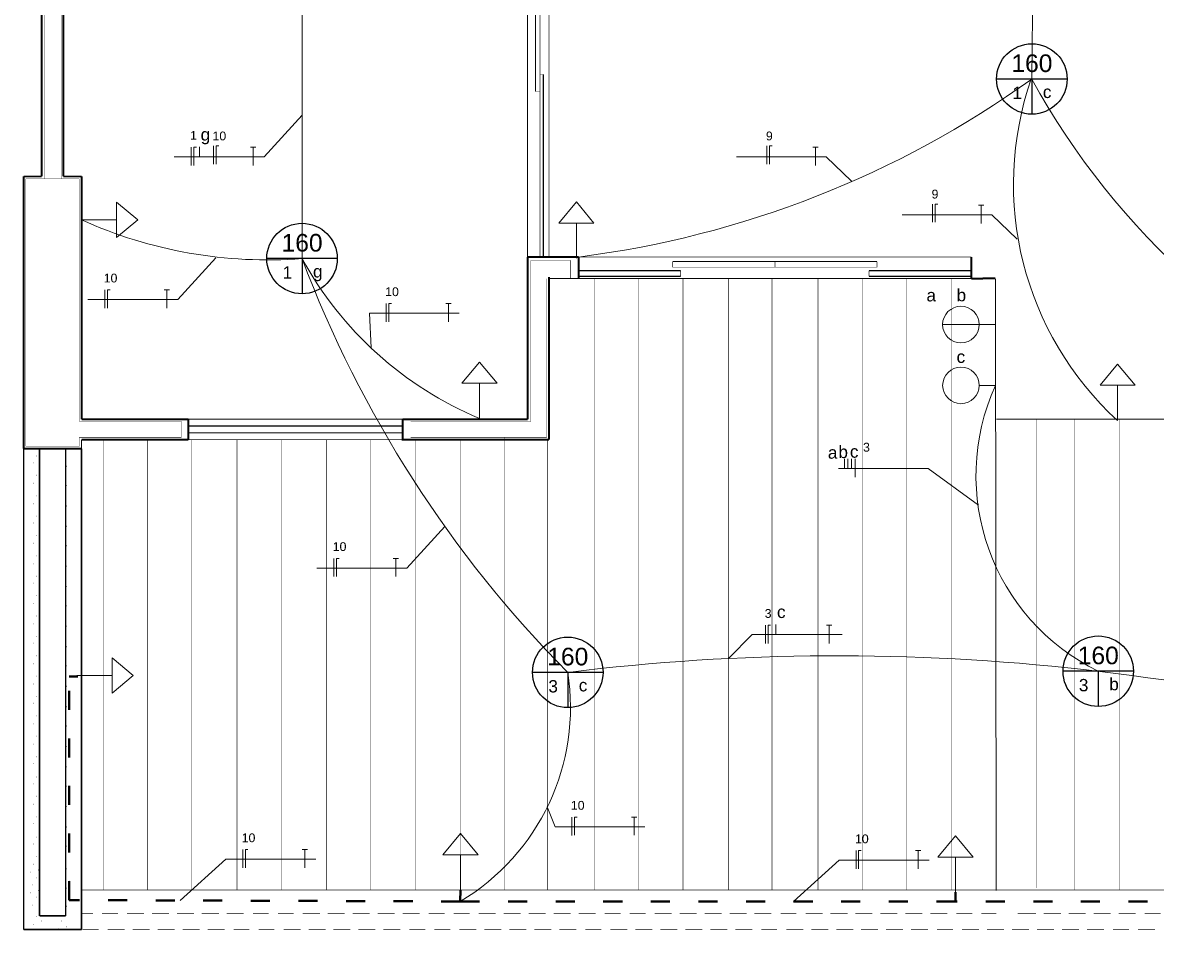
# Model space of a CAD drawing. Header units: millimetres. Extents: x 2082 to 2109.3, y 1288.2 to 1299.8.
# Drawn here: x 2081.96 to 2088.39, y 1288.24 to 1293.4 of the extents above; entities that cross this region are included whole.
import ezdxf

# ---------------------------------------------------------------- set-up
doc = ezdxf.new("R2010")
doc.units = ezdxf.units.MM
doc.header["$LTSCALE"] = 0.009
doc.linetypes.add('Parede', pattern=[30, 12, -18])
doc.layers.get('0').update_dxf_attribs({"color": 255, "lineweight": 5})
for name, color, linetype, lineweight in [('Circuitos', 30, 'Continuous', 5), ('Dados', 2, 'Continuous', 30), ('Dutos_Parede', 130, 'Parede', 5), ('Dutos_Teto', 150, 'Continuous', 5), ('Iluminação', 3, 'Continuous', 30), ('Tomadas', 10, 'Continuous', 5)]:
    doc.layers.add(name, color=color, linetype=linetype, lineweight=lineweight)
doc.layers.add('Legenda', color=253, linetype='Continuous')
doc.styles.get("Standard").update_dxf_attribs({"font": 'Arial'})

msp = doc.modelspace()

# ---------------------------------------------------------------- linework, layer by layer
msp.add_line((2087.485939, 1288.469236), (2087.481948, 1291.942278))
at = {"color": 0, "flags": 128}
for points, const_width in [([(2082.070975, 1298.278342), (2082.070975, 1292.522686)], 0.011364), ([(2082.083852, 1295.053103), (2082.083852, 1292.509809)], 0.002273), ([(2082.180433, 1295.053103), (2082.180433, 1292.509809)], 0.002273), ([(2082.193311, 1295.033787), (2082.193311, 1292.522686)], 0.011364), ([(2084.826747, 1295.033787), (2084.826747, 1292.889693)], 0.004546), ([(2084.871818, 1293.00559), (2084.871818, 1295.033787)], 0.006819), ([(2084.949083, 1295.033787), (2084.949083, 1292.889693)], 0.004546), ([(2084.871818, 1294.093734), (2084.897573, 1294.093734), (2084.897573, 1292.065537)], 0.002575), ([(2084.916889, 1292.065537), (2084.916889, 1293.102171)], 0.006819), ([(2084.897573, 1293.102171), (2084.916889, 1293.102171)], 0.001932), ([(2084.871818, 1293.00559), (2084.897573, 1293.00559)], 0.002575), ([(2084.826747, 1292.889693), (2084.826747, 1292.065537)], 0.004546), ([(2084.949083, 1292.889693), (2084.949083, 1292.065537)], 0.004546), ([(2081.967956, 1290.977393), (2081.967956, 1292.522686)], 0.011364), ([(2081.967956, 1292.522686), (2082.070975, 1292.522686)], 0.010302), ([(2082.193311, 1292.522686), (2082.29633, 1292.522686)], 0.010302), ([(2082.29633, 1292.522686), (2082.29633, 1291.1448)], 0.011364), ([(2081.980833, 1292.509809), (2082.283453, 1292.509809)], 0.002273), ([(2081.980833, 1290.990271), (2081.980833, 1292.509809)], 0.002273), ([(2082.283453, 1292.509809), (2082.283453, 1291.131923)], 0.002273), ([(2084.826747, 1292.065537), (2084.826747, 1291.1448)], 0.011364), ([(2085.11649, 1292.065537), (2084.826747, 1292.065537)], 0.011364), ([(2084.846063, 1292.046221), (2084.846063, 1291.131923)], 0.002273), ([(2085.071419, 1292.046221), (2084.846063, 1292.046221)], 0.002273), ([(2085.071419, 1292.046221), (2085.071419, 1291.943201)], 0.002273), ([(2085.11649, 1292.065537), (2085.11649, 1291.943201)], 0.011364), ([(2087.344287, 1292.065537), (2085.11649, 1292.065537)], 0.004546), ([(2086.230388, 1292.039782), (2085.650903, 1292.039782)], 0.006819), ([(2085.650903, 1292.039782), (2085.650903, 1292.007588)], 0.003219), ([(2086.230388, 1292.039782), (2086.230388, 1292.007588), (2085.650903, 1292.007588)], 0.003219), ([(2086.230388, 1292.039782), (2086.809873, 1292.039782)], 0.006819), ([(2086.230388, 1292.039782), (2086.230388, 1292.007588), (2086.809873, 1292.007588)], 0.003219), ([(2086.809873, 1292.039782), (2086.809873, 1292.007588)], 0.003219), ([(2087.344287, 1292.065537), (2087.344287, 1291.943201)], 0.011364), ([(2084.949083, 1291.951604), (2084.949083, 1291.028903)], 0.011364), ([(2085.695974, 1291.988272), (2085.11649, 1291.988272)], 0.006819), ([(2085.695974, 1291.956079), (2085.11649, 1291.956079)], 0.006819), ([(2085.695974, 1291.988272), (2085.695974, 1291.956079)], 0.003219), ([(2086.764802, 1291.988272), (2087.344287, 1291.988272)], 0.006819), ([(2086.764802, 1291.956079), (2087.344287, 1291.956079)], 0.006819), ([(2086.764802, 1291.988272), (2086.764802, 1291.956079)], 0.003219), ([(2087.344287, 1291.943201), (2087.482024, 1291.9438)], 0.011364), ([(2084.936205, 1291.943201), (2084.936205, 1291.04178)], 0.002273), ([(2087.344287, 1291.943201), (2084.95064, 1291.943201)], 0.004546), ([(2085.206632, 1288.472731), (2085.206632, 1291.943201)], 0.002273), ([(2085.457742, 1288.472731), (2085.457742, 1291.943201)], 0.002273), ([(2085.708852, 1288.472731), (2085.708852, 1291.943201)], 0.002273), ([(2085.966401, 1288.472731), (2085.966401, 1291.943201)], 0.002273), ([(2086.214111, 1288.472731), (2086.214111, 1291.943201)], 0.002273), ([(2086.47506, 1288.472731), (2086.47506, 1291.943201)], 0.002273), ([(2086.72617, 1288.472731), (2086.72617, 1291.943201)], 0.002273), ([(2086.97728, 1288.472731), (2086.97728, 1291.943201)], 0.002273), ([(2087.234828, 1288.472731), (2087.234828, 1291.943201)], 0.002273), ([(2082.862938, 1291.131923), (2082.283453, 1291.131923)], 0.002273), ([(2082.90157, 1291.1448), (2082.29633, 1291.1448)], 0.011364), ([(2082.862938, 1291.04178), (2082.862938, 1291.131923)], 0.002273), ([(2082.90157, 1291.028903), (2082.90157, 1291.1448)], 0.011364), ([(2082.90157, 1291.028903), (2082.90157, 1291.1448)], 0.011364), ([(2084.118488, 1291.1448), (2082.90157, 1291.1448)], 0.004546), ([(2084.118488, 1291.1448), (2084.118488, 1291.028903), (2084.949083, 1291.028903)], 0.011364), ([(2084.826747, 1291.1448), (2084.118488, 1291.1448)], 0.011364), ([(2084.846063, 1291.131923), (2084.163559, 1291.131923)], 0.002273), ([(2087.485939, 1291.1448), (2090.19664, 1291.1448)], 0.004546), ([(2087.713177, 1288.482904), (2087.713177, 1291.1448)], 0.002273), ([(2087.93021, 1288.472731), (2087.93021, 1291.1448)], 0.002273), ([(2088.187759, 1288.472731), (2088.187759, 1291.1448)], 0.002273), ([(2084.118488, 1291.106168), (2082.90157, 1291.106168)], 0.006819), ([(2082.90157, 1291.067535), (2084.118488, 1291.067535)], 0.006819), ([(2081.967956, 1290.977393), (2082.29633, 1290.977393)], 0.011364), ([(2081.967956, 1288.247735), (2081.967956, 1290.977393)], 0.009091), ([(2081.980833, 1290.990271), (2082.283453, 1290.990271)], 0.002273), ([(2082.058098, 1290.977393), (2082.058098, 1288.325)], 0.009091), ([(2082.206188, 1290.977393), (2082.206188, 1288.325)], 0.009091), ([(2082.862938, 1291.04178), (2082.283453, 1291.04178)], 0.002273), ([(2082.283453, 1290.990271), (2082.283453, 1291.04178)], 0.002273), ([(2082.90157, 1291.028903), (2082.29633, 1291.028903)], 0.011364), ([(2082.29633, 1288.247735), (2082.29633, 1290.977393)], 0.009091), ([(2082.29633, 1290.977393), (2082.29633, 1291.028903)], 0.005151), ([(2082.418666, 1288.472731), (2082.418666, 1291.028903)], 0.002273), ([(2082.669776, 1288.472731), (2082.669776, 1291.028903)], 0.002273), ([(2082.90157, 1291.028903), (2084.118488, 1291.028903)], 0.004546), ([(2082.920886, 1288.472731), (2082.920886, 1291.028903)], 0.002273), ([(2083.178435, 1288.472731), (2083.178435, 1291.028903)], 0.002273), ([(2083.429545, 1288.472731), (2083.429545, 1291.028903)], 0.002273), ([(2083.687094, 1288.472731), (2083.687094, 1291.028903)], 0.002273), ([(2083.938204, 1288.472731), (2083.938204, 1291.028903)], 0.002273), ([(2084.936205, 1291.04178), (2084.163559, 1291.04178)], 0.002273), ([(2084.189314, 1288.472731), (2084.189314, 1291.028903)], 0.002273), ([(2084.446863, 1288.472731), (2084.446863, 1291.028903)], 0.002273), ([(2084.697973, 1288.743543), (2084.697973, 1291.039409)], 0.002273), ([(2084.697973, 1288.472731), (2084.697973, 1291.028903)], 0.002273), ([(2084.939136, 1288.472731), (2084.939136, 1291.028903)], 0.002273), ([(2082.000149, 1290.925883), (2082.000149, 1290.919445)], 0.000644), ([(2082.013027, 1290.970955), (2082.013027, 1290.964516)], 0.000644), ([(2082.038781, 1290.938761), (2082.038781, 1290.932322)], 0.000644), ([(2082.225504, 1290.925883), (2082.225504, 1290.919445)], 0.000644), ([(2082.238382, 1290.970955), (2082.238382, 1290.964516)], 0.000644), ([(2082.270575, 1290.938761), (2082.270575, 1290.932322)], 0.000644), ([(2081.980833, 1290.880812), (2081.980833, 1290.874374)], 0.000644), ([(2082.013027, 1290.855058), (2082.013027, 1290.848619)], 0.000644), ([(2082.025904, 1290.900129), (2082.025904, 1290.89369)], 0.000644), ([(2082.051659, 1290.867935), (2082.051659, 1290.861496)], 0.000644), ([(2082.212627, 1290.880812), (2082.212627, 1290.874374)], 0.000644), ([(2082.238382, 1290.855058), (2082.238382, 1290.848619)], 0.000644), ([(2082.251259, 1290.900129), (2082.251259, 1290.89369)], 0.000644), ([(2082.283453, 1290.867935), (2082.283453, 1290.861496)], 0.000644), ([(2082.000149, 1290.809987), (2082.000149, 1290.803548)], 0.000644), ([(2082.038781, 1290.829303), (2082.038781, 1290.822864)], 0.000644), ([(2082.225504, 1290.809987), (2082.225504, 1290.803548)], 0.000644), ([(2082.270575, 1290.829303), (2082.270575, 1290.822864)], 0.000644), ([(2081.980833, 1290.771354), (2081.980833, 1290.764915)], 0.000644), ([(2082.013027, 1290.739161), (2082.013027, 1290.732722)], 0.000644), ([(2082.025904, 1290.784232), (2082.025904, 1290.777793)], 0.000644), ([(2082.051659, 1290.758477), (2082.051659, 1290.752038)], 0.000644), ([(2082.212627, 1290.771354), (2082.212627, 1290.764915)], 0.000644), ([(2082.238382, 1290.739161), (2082.238382, 1290.732722)], 0.000644), ([(2082.251259, 1290.784232), (2082.251259, 1290.777793)], 0.000644), ([(2082.283453, 1290.758477), (2082.283453, 1290.752038)], 0.000644), ([(2082.000149, 1290.700528), (2082.000149, 1290.69409)], 0.000644), ([(2082.025904, 1290.668335), (2082.025904, 1290.661896)], 0.000644), ([(2082.038781, 1290.713406), (2082.038781, 1290.706967)], 0.000644), ([(2082.225504, 1290.700528), (2082.225504, 1290.69409)], 0.000644), ([(2082.251259, 1290.668335), (2082.251259, 1290.661896)], 0.000644), ([(2082.270575, 1290.713406), (2082.270575, 1290.706967)], 0.000644), ([(2081.980833, 1290.655457), (2081.980833, 1290.649019)], 0.000644), ([(2082.013027, 1290.629702), (2082.013027, 1290.623264)], 0.000644), ([(2082.038781, 1290.597509), (2082.038781, 1290.59107)], 0.000644), ([(2082.051659, 1290.64258), (2082.051659, 1290.636141)], 0.000644), ([(2082.212627, 1290.655457), (2082.212627, 1290.649019)], 0.000644), ([(2082.238382, 1290.629702), (2082.238382, 1290.623264)], 0.000644), ([(2082.270575, 1290.597509), (2082.270575, 1290.59107)], 0.000644), ([(2082.283453, 1290.64258), (2082.283453, 1290.636141)], 0.000644), ([(2081.980833, 1290.53956), (2081.980833, 1290.533122)], 0.000644), ([(2082.000149, 1290.584631), (2082.000149, 1290.578193)], 0.000644), ([(2082.025904, 1290.558876), (2082.025904, 1290.552438)], 0.000644), ([(2082.212627, 1290.53956), (2082.212627, 1290.533122)], 0.000644), ([(2082.225504, 1290.584631), (2082.225504, 1290.578193)], 0.000644), ([(2082.251259, 1290.558876), (2082.251259, 1290.552438)], 0.000644), ([(2082.000149, 1290.468734), (2082.000149, 1290.462296)], 0.000644), ([(2082.013027, 1290.513805), (2082.013027, 1290.507367)], 0.000644), ([(2082.038781, 1290.488051), (2082.038781, 1290.481612)], 0.000644), ([(2082.051659, 1290.526683), (2082.051659, 1290.520244)], 0.000644), ([(2082.225504, 1290.468734), (2082.225504, 1290.462296)], 0.000644), ([(2082.238382, 1290.513805), (2082.238382, 1290.507367)], 0.000644), ([(2082.270575, 1290.488051), (2082.270575, 1290.481612)], 0.000644), ([(2082.283453, 1290.526683), (2082.283453, 1290.520244)], 0.000644), ([(2081.980833, 1290.430102), (2081.980833, 1290.423663)], 0.000644), ([(2082.025904, 1290.442979), (2082.025904, 1290.436541)], 0.000644), ([(2082.051659, 1290.417225), (2082.051659, 1290.410786)], 0.000644), ([(2082.212627, 1290.430102), (2082.212627, 1290.423663)], 0.000644), ([(2082.251259, 1290.442979), (2082.251259, 1290.436541)], 0.000644), ([(2082.283453, 1290.417225), (2082.283453, 1290.410786)], 0.000644), ([(2082.000149, 1290.359276), (2082.000149, 1290.352837)], 0.000644), ([(2082.013027, 1290.397908), (2082.013027, 1290.39147)], 0.000644), ([(2082.038781, 1290.372154), (2082.038781, 1290.365715)], 0.000644), ([(2082.225504, 1290.359276), (2082.225504, 1290.352837)], 0.000644), ([(2082.238382, 1290.397908), (2082.238382, 1290.39147)], 0.000644), ([(2082.270575, 1290.372154), (2082.270575, 1290.365715)], 0.000644), ([(2081.980833, 1290.314205), (2081.980833, 1290.307766)], 0.000644), ([(2082.013027, 1290.28845), (2082.013027, 1290.282011)], 0.000644), ([(2082.025904, 1290.327083), (2082.025904, 1290.320644)], 0.000644), ([(2082.051659, 1290.301328), (2082.051659, 1290.294889)], 0.000644), ([(2082.212627, 1290.314205), (2082.212627, 1290.307766)], 0.000644), ([(2082.238382, 1290.28845), (2082.238382, 1290.282011)], 0.000644), ([(2082.251259, 1290.327083), (2082.251259, 1290.320644)], 0.000644), ([(2082.283453, 1290.301328), (2082.283453, 1290.294889)], 0.000644), ([(2082.000149, 1290.243379), (2082.000149, 1290.23694)], 0.000644), ([(2082.025904, 1290.217624), (2082.025904, 1290.211186)], 0.000644), ([(2082.038781, 1290.256257), (2082.038781, 1290.249818)], 0.000644), ([(2082.225504, 1290.243379), (2082.225504, 1290.23694)], 0.000644), ([(2082.251259, 1290.217624), (2082.251259, 1290.211186)], 0.000644), ([(2082.270575, 1290.256257), (2082.270575, 1290.249818)], 0.000644), ([(2081.980833, 1290.198308), (2081.980833, 1290.191869)], 0.000644), ([(2082.013027, 1290.172553), (2082.013027, 1290.166115)], 0.000644), ([(2082.038781, 1290.146798), (2082.038781, 1290.14036)], 0.000644), ([(2082.051659, 1290.185431), (2082.051659, 1290.178992)], 0.000644), ([(2082.212627, 1290.198308), (2082.212627, 1290.191869)], 0.000644), ([(2082.238382, 1290.172553), (2082.238382, 1290.166115)], 0.000644), ([(2082.270575, 1290.146798), (2082.270575, 1290.14036)], 0.000644), ([(2082.283453, 1290.185431), (2082.283453, 1290.178992)], 0.000644), ([(2081.980833, 1290.08885), (2081.980833, 1290.082411)], 0.000644), ([(2082.000149, 1290.127482), (2082.000149, 1290.121043)], 0.000644), ([(2082.025904, 1290.101727), (2082.025904, 1290.095289)], 0.000644), ([(2082.212627, 1290.08885), (2082.212627, 1290.082411)], 0.000644), ([(2082.225504, 1290.127482), (2082.225504, 1290.121043)], 0.000644), ([(2082.251259, 1290.101727), (2082.251259, 1290.095289)], 0.000644), ([(2082.000149, 1290.018024), (2082.000149, 1290.011585)], 0.000644), ([(2082.013027, 1290.056656), (2082.013027, 1290.050218)], 0.000644), ([(2082.038781, 1290.030901), (2082.038781, 1290.024463)], 0.000644), ([(2082.051659, 1290.075972), (2082.051659, 1290.069534)], 0.000644), ([(2082.225504, 1290.018024), (2082.225504, 1290.011585)], 0.000644), ([(2082.238382, 1290.056656), (2082.238382, 1290.050218)], 0.000644), ([(2082.270575, 1290.030901), (2082.270575, 1290.024463)], 0.000644), ([(2082.283453, 1290.075972), (2082.283453, 1290.069534)], 0.000644), ([(2081.980833, 1289.972953), (2081.980833, 1289.966514)], 0.000644), ([(2082.025904, 1289.98583), (2082.025904, 1289.979392)], 0.000644), ([(2082.051659, 1289.960075), (2082.051659, 1289.953637)], 0.000644), ([(2082.212627, 1289.972953), (2082.212627, 1289.966514)], 0.000644), ([(2082.251259, 1289.98583), (2082.251259, 1289.979392)], 0.000644), ([(2082.283453, 1289.960075), (2082.283453, 1289.953637)], 0.000644), ([(2082.000149, 1289.902127), (2082.000149, 1289.895688)], 0.000644), ([(2082.013027, 1289.947198), (2082.013027, 1289.940759)], 0.000644), ([(2082.038781, 1289.915004), (2082.038781, 1289.908566)], 0.000644), ([(2082.225504, 1289.902127), (2082.225504, 1289.895688)], 0.000644), ([(2082.238382, 1289.947198), (2082.238382, 1289.940759)], 0.000644), ([(2082.270575, 1289.915004), (2082.270575, 1289.908566)], 0.000644), ([(2081.980833, 1289.857056), (2081.980833, 1289.850617)], 0.000644), ([(2082.013027, 1289.831301), (2082.013027, 1289.824862)], 0.000644), ([(2082.025904, 1289.876372), (2082.025904, 1289.869933)], 0.000644), ([(2082.051659, 1289.844179), (2082.051659, 1289.83774)], 0.000644), ([(2082.212627, 1289.857056), (2082.212627, 1289.850617)], 0.000644), ([(2082.238382, 1289.831301), (2082.238382, 1289.824862)], 0.000644), ([(2082.251259, 1289.876372), (2082.251259, 1289.869933)], 0.000644), ([(2082.283453, 1289.844179), (2082.283453, 1289.83774)], 0.000644), ([(2082.000149, 1289.78623), (2082.000149, 1289.779791)], 0.000644), ([(2082.025904, 1289.760475), (2082.025904, 1289.754036)], 0.000644), ([(2082.038781, 1289.805546), (2082.038781, 1289.799107)], 0.000644), ([(2082.225504, 1289.78623), (2082.225504, 1289.779791)], 0.000644), ([(2082.251259, 1289.760475), (2082.251259, 1289.754036)], 0.000644), ([(2082.270575, 1289.805546), (2082.270575, 1289.799107)], 0.000644), ([(2081.980833, 1289.747598), (2081.980833, 1289.741159)], 0.000644), ([(2082.013027, 1289.715404), (2082.013027, 1289.708965)], 0.000644), ([(2082.051659, 1289.73472), (2082.051659, 1289.728282)], 0.000644), ([(2082.212627, 1289.747598), (2082.212627, 1289.741159)], 0.000644), ([(2082.238382, 1289.715404), (2082.238382, 1289.708965)], 0.000644), ([(2081.980833, 1289.631701), (2081.980833, 1289.625262)], 0.000644), ([(2082.000149, 1289.676772), (2082.000149, 1289.670333)], 0.000644), ([(2082.025904, 1289.644578), (2082.025904, 1289.638139)], 0.000644), ([(2082.038781, 1289.689649), (2082.038781, 1289.683211)], 0.000644), ([(2082.212627, 1289.631701), (2082.212627, 1289.625262)], 0.000644), ([(2082.225504, 1289.676772), (2082.225504, 1289.670333)], 0.000644), ([(2082.251259, 1289.644578), (2082.251259, 1289.638139)], 0.000644), ([(2082.270575, 1289.689649), (2082.270575, 1289.683211)], 0.000644), ([(2082.013027, 1289.605946), (2082.013027, 1289.599507)], 0.000644), ([(2082.038781, 1289.573752), (2082.038781, 1289.567314)], 0.000644), ([(2082.051659, 1289.618823), (2082.051659, 1289.612385)], 0.000644), ([(2082.238382, 1289.605946), (2082.238382, 1289.599507)], 0.000644), ([(2082.270575, 1289.573752), (2082.270575, 1289.567314)], 0.000644), ([(2081.980833, 1289.515804), (2081.980833, 1289.509365)], 0.000644), ([(2082.000149, 1289.560875), (2082.000149, 1289.554436)], 0.000644), ([(2082.025904, 1289.53512), (2082.025904, 1289.528681)], 0.000644), ([(2082.051659, 1289.502926), (2082.051659, 1289.496488)], 0.000644), ([(2082.212627, 1289.515804), (2082.212627, 1289.509365)], 0.000644), ([(2082.225504, 1289.560875), (2082.225504, 1289.554436)], 0.000644), ([(2082.251259, 1289.53512), (2082.251259, 1289.528681)], 0.000644), ([(2082.000149, 1289.444978), (2082.000149, 1289.438539)], 0.000644), ([(2082.013027, 1289.490049), (2082.013027, 1289.48361)], 0.000644), ([(2082.038781, 1289.464294), (2082.038781, 1289.457855)], 0.000644), ([(2082.225504, 1289.444978), (2082.225504, 1289.438539)], 0.000644), ([(2082.238382, 1289.490049), (2082.238382, 1289.48361)], 0.000644), ([(2082.270575, 1289.464294), (2082.270575, 1289.457855)], 0.000644), ([(2081.980833, 1289.406346), (2081.980833, 1289.399907)], 0.000644), ([(2082.013027, 1289.374152), (2082.013027, 1289.367713)], 0.000644), ([(2082.025904, 1289.419223), (2082.025904, 1289.412784)], 0.000644), ([(2082.051659, 1289.387029), (2082.051659, 1289.380591)], 0.000644), ([(2082.212627, 1289.406346), (2082.212627, 1289.399907)], 0.000644), ([(2082.238382, 1289.374152), (2082.238382, 1289.367713)], 0.000644), ([(2082.251259, 1289.419223), (2082.251259, 1289.412784)], 0.000644), ([(2082.000149, 1289.33552), (2082.000149, 1289.329081)], 0.000644), ([(2082.038781, 1289.348397), (2082.038781, 1289.341958)], 0.000644), ([(2082.225504, 1289.33552), (2082.225504, 1289.329081)], 0.000644), ([(2082.270575, 1289.348397), (2082.270575, 1289.341958)], 0.000644), ([(2081.980833, 1289.290449), (2081.980833, 1289.28401)], 0.000644), ([(2082.013027, 1289.264694), (2082.013027, 1289.258255)], 0.000644), ([(2082.025904, 1289.303326), (2082.025904, 1289.296887)], 0.000644), ([(2082.051659, 1289.277571), (2082.051659, 1289.271132)], 0.000644), ([(2082.212627, 1289.290449), (2082.212627, 1289.28401)], 0.000644), ([(2082.238382, 1289.264694), (2082.238382, 1289.258255)], 0.000644), ([(2082.251259, 1289.303326), (2082.251259, 1289.296887)], 0.000644), ([(2082.283453, 1289.277571), (2082.283453, 1289.271132)], 0.000644), ([(2082.000149, 1289.219623), (2082.000149, 1289.213184)], 0.000644), ([(2082.025904, 1289.193868), (2082.025904, 1289.187429)], 0.000644), ([(2082.038781, 1289.2325), (2082.038781, 1289.226061)], 0.000644), ([(2082.225504, 1289.219623), (2082.225504, 1289.213184)], 0.000644), ([(2082.251259, 1289.193868), (2082.251259, 1289.187429)], 0.000644), ([(2082.270575, 1289.2325), (2082.270575, 1289.226061)], 0.000644), ([(2081.980833, 1289.174552), (2081.980833, 1289.168113)], 0.000644), ([(2082.013027, 1289.148797), (2082.013027, 1289.142358)], 0.000644), ([(2082.038781, 1289.116603), (2082.038781, 1289.110164)], 0.000644), ([(2082.051659, 1289.161674), (2082.051659, 1289.155235)], 0.000644), ([(2082.212627, 1289.174552), (2082.212627, 1289.168113)], 0.000644), ([(2082.238382, 1289.148797), (2082.238382, 1289.142358)], 0.000644), ([(2082.270575, 1289.116603), (2082.270575, 1289.110164)], 0.000644), ([(2082.283453, 1289.161674), (2082.283453, 1289.155235)], 0.000644), ([(2081.980833, 1289.065093), (2081.980833, 1289.058655)], 0.000644), ([(2082.000149, 1289.103726), (2082.000149, 1289.097287)], 0.000644), ([(2082.025904, 1289.077971), (2082.025904, 1289.071532)], 0.000644), ([(2082.212627, 1289.065093), (2082.212627, 1289.058655)], 0.000644), ([(2082.225504, 1289.103726), (2082.225504, 1289.097287)], 0.000644), ([(2082.251259, 1289.077971), (2082.251259, 1289.071532)], 0.000644), ([(2082.000149, 1288.994267), (2082.000149, 1288.987829)], 0.000644), ([(2082.013027, 1289.0329), (2082.013027, 1289.026461)], 0.000644), ([(2082.038781, 1289.007145), (2082.038781, 1289.000706)], 0.000644), ([(2082.051659, 1289.045777), (2082.051659, 1289.039339)], 0.000644), ([(2082.225504, 1288.994267), (2082.225504, 1288.987829)], 0.000644), ([(2082.238382, 1289.0329), (2082.238382, 1289.026461)], 0.000644), ([(2082.270575, 1289.007145), (2082.270575, 1289.000706)], 0.000644), ([(2082.283453, 1289.045777), (2082.283453, 1289.039339)], 0.000644), ([(2081.980833, 1288.949196), (2081.980833, 1288.942758)], 0.000644), ([(2082.013027, 1288.923442), (2082.013027, 1288.917003)], 0.000644), ([(2082.025904, 1288.962074), (2082.025904, 1288.955635)], 0.000644), ([(2082.051659, 1288.936319), (2082.051659, 1288.92988)], 0.000644), ([(2082.212627, 1288.949196), (2082.212627, 1288.942758)], 0.000644), ([(2082.238382, 1288.923442), (2082.238382, 1288.917003)], 0.000644), ([(2082.251259, 1288.962074), (2082.251259, 1288.955635)], 0.000644), ([(2082.283453, 1288.936319), (2082.283453, 1288.92988)], 0.000644), ([(2082.000149, 1288.878371), (2082.000149, 1288.871932)], 0.000644), ([(2082.038781, 1288.891248), (2082.038781, 1288.884809)], 0.000644), ([(2082.225504, 1288.878371), (2082.225504, 1288.871932)], 0.000644), ([(2082.270575, 1288.891248), (2082.270575, 1288.884809)], 0.000644), ([(2081.980833, 1288.833299), (2081.980833, 1288.826861)], 0.000644), ([(2082.013027, 1288.807545), (2082.013027, 1288.801106)], 0.000644), ([(2082.025904, 1288.852616), (2082.025904, 1288.846177)], 0.000644), ([(2082.051659, 1288.820422), (2082.051659, 1288.813983)], 0.000644), ([(2082.212627, 1288.833299), (2082.212627, 1288.826861)], 0.000644), ([(2082.238382, 1288.807545), (2082.238382, 1288.801106)], 0.000644), ([(2082.251259, 1288.852616), (2082.251259, 1288.846177)], 0.000644), ([(2082.283453, 1288.820422), (2082.283453, 1288.813983)], 0.000644), ([(2082.000149, 1288.762474), (2082.000149, 1288.756035)], 0.000644), ([(2082.025904, 1288.736719), (2082.025904, 1288.73028)], 0.000644), ([(2082.038781, 1288.775351), (2082.038781, 1288.768912)], 0.000644), ([(2082.225504, 1288.762474), (2082.225504, 1288.756035)], 0.000644), ([(2082.251259, 1288.736719), (2082.251259, 1288.73028)], 0.000644), ([(2082.270575, 1288.775351), (2082.270575, 1288.768912)], 0.000644), ([(2081.980833, 1288.723841), (2081.980833, 1288.717403)], 0.000644), ([(2082.013027, 1288.691648), (2082.013027, 1288.685209)], 0.000644), ([(2082.038781, 1288.665893), (2082.038781, 1288.659454)], 0.000644), ([(2082.051659, 1288.704525), (2082.051659, 1288.698086)], 0.000644), ([(2082.212627, 1288.723841), (2082.212627, 1288.717403)], 0.000644), ([(2082.238382, 1288.691648), (2082.238382, 1288.685209)], 0.000644), ([(2082.270575, 1288.665893), (2082.270575, 1288.659454)], 0.000644), ([(2082.283453, 1288.704525), (2082.283453, 1288.698086)], 0.000644), ([(2081.981155, 1288.601865), (2081.981155, 1288.595426)], 0.000644), ([(2082.000149, 1288.653015), (2082.000149, 1288.646577)], 0.000644), ([(2082.025904, 1288.620822), (2082.025904, 1288.614383)], 0.000644), ([(2082.225504, 1288.653015), (2082.225504, 1288.646577)], 0.000644), ([(2082.251259, 1288.620822), (2082.251259, 1288.614383)], 0.000644), ([(2082.00691, 1288.57611), (2082.00691, 1288.569671)], 0.000644), ([(2082.039103, 1288.543916), (2082.039103, 1288.537478)], 0.000644), ([(2082.051981, 1288.588987), (2082.051981, 1288.582549)], 0.000644), ([(2082.212949, 1288.595426), (2082.212949, 1288.588987)], 0.000644), ([(2082.238704, 1288.569671), (2082.238704, 1288.563233)], 0.000644), ([(2082.270897, 1288.537478), (2082.270897, 1288.531039)], 0.000644), ([(2082.283775, 1288.582549), (2082.283775, 1288.57611)], 0.000644), ([(2081.981155, 1288.492407), (2081.981155, 1288.485968)], 0.000644), ([(2081.994032, 1288.531039), (2081.994032, 1288.5246)], 0.000644), ([(2082.019787, 1288.505284), (2082.019787, 1288.498845)], 0.000644), ([(2082.051981, 1288.47309), (2082.051981, 1288.466652)], 0.000644), ([(2082.212949, 1288.485968), (2082.212949, 1288.479529)], 0.000644), ([(2082.225826, 1288.5246), (2082.225826, 1288.518161)], 0.000644), ([(2082.251581, 1288.498845), (2082.251581, 1288.492407)], 0.000644), ([(2082.29633, 1288.472731), (2087.762804, 1288.472731)], 0.004546), ([(2087.762804, 1288.472731), (2093.003922, 1288.472731)], 0.004546), ([(2081.994032, 1288.421581), (2081.994032, 1288.415142)], 0.000644), ([(2082.00691, 1288.460213), (2082.00691, 1288.453774)], 0.000644), ([(2082.039103, 1288.434458), (2082.039103, 1288.428019)], 0.000644), ([(2082.225826, 1288.415142), (2082.225826, 1288.408703)], 0.000644), ([(2082.238704, 1288.453774), (2082.238704, 1288.447336)], 0.000644), ([(2082.270897, 1288.428019), (2082.270897, 1288.421581)], 0.000644), ([(2082.283775, 1288.466652), (2082.283775, 1288.460213)], 0.000644), ([(2081.980833, 1288.382948), (2081.980833, 1288.37651)], 0.000644), ([(2082.013027, 1288.357194), (2082.013027, 1288.350755)], 0.000644), ([(2082.019787, 1288.389387), (2082.019787, 1288.382948)], 0.000644), ([(2082.051659, 1288.370071), (2082.051659, 1288.363632)], 0.000644), ([(2082.212627, 1288.382948), (2082.212627, 1288.37651)], 0.000644), ([(2082.238382, 1288.357194), (2082.238382, 1288.350755)], 0.000644), ([(2082.251581, 1288.382948), (2082.251581, 1288.37651)], 0.000644), ([(2082.283453, 1288.370071), (2082.283453, 1288.363632)], 0.000644), ([(2082.000149, 1288.312122), (2082.000149, 1288.305684)], 0.000644), ([(2082.025904, 1288.279929), (2082.025904, 1288.27349)], 0.000644), ([(2082.038781, 1288.325), (2082.038781, 1288.318561)], 0.000644), ([(2082.206188, 1288.325), (2082.058098, 1288.325)], 0.009091), ([(2082.070975, 1288.299245), (2082.070975, 1288.292806)], 0.000644), ([(2082.109607, 1288.312122), (2082.109607, 1288.305684)], 0.000644), ([(2082.141801, 1288.279929), (2082.141801, 1288.27349)], 0.000644), ([(2082.154678, 1288.325), (2082.154678, 1288.318561)], 0.000644), ([(2082.180433, 1288.299245), (2082.180433, 1288.292806)], 0.000644), ([(2082.225504, 1288.312122), (2082.225504, 1288.305684)], 0.000644), ([(2082.251259, 1288.279929), (2082.251259, 1288.27349)], 0.000644), ([(2082.270575, 1288.325), (2082.270575, 1288.318561)], 0.000644), ([(2082.29633, 1288.337518), (2082.360717, 1288.337518)], 0.004546), ([(2082.412227, 1288.337518), (2082.502369, 1288.337518)], 0.004546), ([(2082.553879, 1288.337518), (2082.65046, 1288.337518)], 0.004546), ([(2082.695531, 1288.337518), (2082.792112, 1288.337518)], 0.004546), ([(2082.837183, 1288.337518), (2082.933764, 1288.337518)], 0.004546), ([(2082.978835, 1288.337518), (2083.075415, 1288.337518)], 0.004546), ([(2083.120486, 1288.337518), (2083.217067, 1288.337518)], 0.004546), ([(2083.268577, 1288.337518), (2083.358719, 1288.337518)], 0.004546), ([(2083.410229, 1288.337518), (2083.500371, 1288.337518)], 0.004546), ([(2083.551881, 1288.337518), (2083.648461, 1288.337518)], 0.004546), ([(2083.693532, 1288.337518), (2083.790113, 1288.337518)], 0.004546), ([(2083.835184, 1288.337518), (2083.931765, 1288.337518)], 0.004546), ([(2083.976836, 1288.337518), (2084.073417, 1288.337518)], 0.004546), ([(2084.118488, 1288.337518), (2084.215069, 1288.337518)], 0.004546), ([(2084.266579, 1288.337518), (2084.356721, 1288.337518)], 0.004546), ([(2084.40823, 1288.337518), (2084.498372, 1288.337518)], 0.004546), ([(2084.549882, 1288.337518), (2084.646463, 1288.337518)], 0.004546), ([(2084.691534, 1288.337518), (2084.788115, 1288.337518)], 0.004546), ([(2084.833186, 1288.337518), (2084.929767, 1288.337518)], 0.004546), ([(2084.974838, 1288.337518), (2085.071419, 1288.337518)], 0.004546), ([(2085.11649, 1288.337518), (2085.21307, 1288.337518)], 0.004546), ([(2085.26458, 1288.337518), (2085.354722, 1288.337518)], 0.004546), ([(2085.406232, 1288.337518), (2085.496374, 1288.337518)], 0.004546), ([(2085.547884, 1288.337518), (2085.644465, 1288.337518)], 0.004546), ([(2085.689536, 1288.337518), (2085.786116, 1288.337518)], 0.004546), ([(2085.831188, 1288.337518), (2085.927768, 1288.337518)], 0.004546), ([(2085.972839, 1288.337518), (2086.06942, 1288.337518)], 0.004546), ([(2086.114491, 1288.337518), (2086.211072, 1288.337518)], 0.004546), ([(2086.262582, 1288.337518), (2086.352724, 1288.337518)], 0.004546), ([(2086.404234, 1288.337518), (2086.500814, 1288.337518)], 0.004546), ([(2086.545885, 1288.337518), (2086.642466, 1288.337518)], 0.004546), ([(2086.687537, 1288.337518), (2086.784118, 1288.337518)], 0.004546), ([(2086.829189, 1288.337518), (2086.92577, 1288.337518)], 0.004546), ([(2086.970841, 1288.337518), (2087.067422, 1288.337518)], 0.004546), ([(2087.112493, 1288.337518), (2087.209074, 1288.337518)], 0.004546), ([(2087.260583, 1288.337518), (2087.350725, 1288.337518)], 0.004546), ([(2087.402235, 1288.337518), (2087.485939, 1288.337518)], 0.004546), ([(2087.608274, 1288.337518), (2087.711294, 1288.337518)], 0.004546), ([(2087.756365, 1288.337518), (2087.852946, 1288.337518)], 0.004546), ([(2087.898017, 1288.337518), (2087.994597, 1288.337518)], 0.004546), ([(2088.039668, 1288.337518), (2088.136249, 1288.337518)], 0.004546), ([(2088.18132, 1288.337518), (2088.277901, 1288.337518)], 0.004546), ([(2088.329411, 1288.337518), (2088.419553, 1288.337518)], 0.004546), ([(2082.29633, 1288.247735), (2081.967956, 1288.247735)], 0.009091), ([(2081.980833, 1288.267051), (2081.980833, 1288.260613)], 0.000644), ([(2082.051659, 1288.254174), (2082.051659, 1288.247735)], 0.000644), ([(2082.09673, 1288.267051), (2082.09673, 1288.260613)], 0.000644), ([(2082.167556, 1288.254174), (2082.167556, 1288.247735)], 0.000644), ([(2082.212627, 1288.267051), (2082.212627, 1288.260613)], 0.000644), ([(2082.283453, 1288.254174), (2082.283453, 1288.247735)], 0.000644), ([(2082.302769, 1288.247376), (2082.392911, 1288.247376)], 0.004546), ([(2082.444421, 1288.247376), (2082.541002, 1288.247376)], 0.004546), ([(2082.586073, 1288.247376), (2082.682653, 1288.247376)], 0.004546), ([(2082.727724, 1288.247376), (2082.824305, 1288.247376)], 0.004546), ([(2082.869376, 1288.247376), (2082.965957, 1288.247376)], 0.004546), ([(2083.011028, 1288.247376), (2083.107609, 1288.247376)], 0.004546), ([(2083.159119, 1288.247376), (2083.249261, 1288.247376)], 0.004546), ([(2083.300771, 1288.247376), (2083.390913, 1288.247376)], 0.004546), ([(2083.442422, 1288.247376), (2083.539003, 1288.247376)], 0.004546), ([(2083.584074, 1288.247376), (2083.680655, 1288.247376)], 0.004546), ([(2083.725726, 1288.247376), (2083.822307, 1288.247376)], 0.004546), ([(2083.867378, 1288.247376), (2083.963959, 1288.247376)], 0.004546), ([(2084.00903, 1288.247376), (2084.105611, 1288.247376)], 0.004546), ([(2084.15712, 1288.247376), (2084.247262, 1288.247376)], 0.004546), ([(2084.298772, 1288.247376), (2084.388914, 1288.247376)], 0.004546), ([(2084.440424, 1288.247376), (2084.537005, 1288.247376)], 0.004546), ([(2084.582076, 1288.247376), (2084.678657, 1288.247376)], 0.004546), ([(2084.723728, 1288.247376), (2084.820308, 1288.247376)], 0.004546), ([(2084.86538, 1288.247376), (2084.96196, 1288.247376)], 0.004546), ([(2085.007031, 1288.247376), (2085.103612, 1288.247376)], 0.004546), ([(2085.155122, 1288.247376), (2085.245264, 1288.247376)], 0.004546), ([(2085.296774, 1288.247376), (2085.393355, 1288.247376)], 0.004546), ([(2085.438426, 1288.247376), (2085.535006, 1288.247376)], 0.004546), ([(2085.580077, 1288.247376), (2085.676658, 1288.247376)], 0.004546), ([(2085.721729, 1288.247376), (2085.81831, 1288.247376)], 0.004546), ([(2085.863381, 1288.247376), (2085.959962, 1288.247376)], 0.004546), ([(2086.005033, 1288.247376), (2086.101614, 1288.247376)], 0.004546), ([(2086.153124, 1288.247376), (2086.243266, 1288.247376)], 0.004546), ([(2086.294775, 1288.247376), (2086.391356, 1288.247376)], 0.004546), ([(2086.436427, 1288.247376), (2086.533008, 1288.247376)], 0.004546), ([(2086.578079, 1288.247376), (2086.67466, 1288.247376)], 0.004546), ([(2086.719731, 1288.247376), (2086.816312, 1288.247376)], 0.004546), ([(2086.861383, 1288.247376), (2086.957964, 1288.247376)], 0.004546), ([(2087.003035, 1288.247376), (2087.099615, 1288.247376)], 0.004546), ([(2087.151125, 1288.247376), (2087.241267, 1288.247376)], 0.004546), ([(2087.292777, 1288.247376), (2087.389358, 1288.247376)], 0.004546), ([(2087.434429, 1288.247376), (2087.53101, 1288.247376)], 0.004546), ([(2087.576081, 1288.247376), (2087.672661, 1288.247376)], 0.004546), ([(2087.717732, 1288.247376), (2087.814313, 1288.247376)], 0.004546), ([(2087.859384, 1288.247376), (2087.955965, 1288.247376)], 0.004546), ([(2088.001036, 1288.247376), (2088.097617, 1288.247376)], 0.004546), ([(2088.149127, 1288.247376), (2088.239269, 1288.247376)], 0.004546), ([(2088.290779, 1288.247376), (2088.387359, 1288.247376)], 0.004546)]:
    msp.add_lwpolyline(points, dxfattribs=dict(at, const_width=const_width))
at = {"layer": 'Circuitos', "linetype": 'Continuous'}
for p, q in [((2083.548107, 1292.870094), (2083.332245, 1292.634302)), ((2082.917831, 1292.689082), (2082.917831, 1292.585656)), ((2082.932831, 1292.689082), (2082.932831, 1292.635886)), ((2082.932831, 1292.689082), (2082.947831, 1292.689082)), ((2082.965142, 1292.690051), (2082.965142, 1292.636855)), ((2083.045142, 1292.695843), (2083.045142, 1292.592418)), ((2083.060142, 1292.695843), (2083.060142, 1292.642647)), ((2083.060142, 1292.695843), (2083.075142, 1292.695843)), ((2083.255771, 1292.689082), (2083.285771, 1292.689082)), ((2083.270771, 1292.689082), (2083.270771, 1292.635886)), ((2086.185142, 1292.695843), (2086.185142, 1292.592418)), ((2086.200142, 1292.695843), (2086.200142, 1292.642647)), ((2086.200142, 1292.695843), (2086.215142, 1292.695843)), ((2086.445771, 1292.689082), (2086.475771, 1292.689082)), ((2086.460771, 1292.689082), (2086.460771, 1292.635886)), ((2083.332245, 1292.634302), (2082.822296, 1292.634302)), ((2082.932831, 1292.635886), (2082.932831, 1292.585886)), ((2083.060142, 1292.642647), (2083.060142, 1292.592647)), ((2083.270771, 1292.635886), (2083.270771, 1292.585886)), ((2086.522245, 1292.634302), (2086.012296, 1292.634302)), ((2086.200142, 1292.642647), (2086.200142, 1292.592647)), ((2086.460771, 1292.635886), (2086.460771, 1292.585886)), ((2086.665142, 1292.496855), (2086.522245, 1292.634302)), ((2087.125142, 1292.365843), (2087.125142, 1292.262418)), ((2087.140142, 1292.365843), (2087.140142, 1292.312647)), ((2087.140142, 1292.365843), (2087.155142, 1292.365843)), ((2087.385771, 1292.359082), (2087.415771, 1292.359082)), ((2087.400771, 1292.359082), (2087.400771, 1292.305886)), ((2087.462245, 1292.304302), (2086.952296, 1292.304302)), ((2087.140142, 1292.312647), (2087.140142, 1292.262647)), ((2087.400771, 1292.305886), (2087.400771, 1292.255886)), ((2087.605142, 1292.166855), (2087.462245, 1292.304302)), ((2083.058107, 1292.060094), (2082.842245, 1291.824302)), ((2082.842245, 1291.824302), (2082.332296, 1291.824302)), ((2082.427831, 1291.879082), (2082.427831, 1291.775656)), ((2082.442831, 1291.879082), (2082.442831, 1291.825886)), ((2082.442831, 1291.879082), (2082.457831, 1291.879082)), ((2082.442831, 1291.825886), (2082.442831, 1291.775886)), ((2082.765771, 1291.879082), (2082.795771, 1291.879082)), ((2082.780771, 1291.879082), (2082.780771, 1291.825886)), ((2082.780771, 1291.825886), (2082.780771, 1291.775886)), ((2084.024866, 1291.801635), (2084.024866, 1291.69821)), ((2084.039866, 1291.801635), (2084.039866, 1291.748439)), ((2084.039866, 1291.801635), (2084.054866, 1291.801635)), ((2084.362806, 1291.801635), (2084.392806, 1291.801635)), ((2084.377806, 1291.801635), (2084.377806, 1291.748439)), ((2083.938755, 1291.549501), (2083.929331, 1291.746855)), ((2084.43928, 1291.746855), (2083.929331, 1291.746855)), ((2084.039866, 1291.748439), (2084.039866, 1291.698439)), ((2084.377806, 1291.748439), (2084.377806, 1291.698439)), ((2086.625142, 1290.920051), (2086.625142, 1290.866855)), ((2086.645142, 1290.920051), (2086.645142, 1290.866855)), ((2086.665142, 1290.920051), (2086.665142, 1290.866855)), ((2086.686453, 1290.918888), (2086.686453, 1290.815463)), ((2087.100867, 1290.864108), (2086.590918, 1290.864108)), ((2087.385142, 1290.656855), (2087.100867, 1290.864108)), ((2084.357609, 1290.535733), (2084.141747, 1290.299941)), ((2083.727333, 1290.354721), (2083.727333, 1290.251296)), ((2083.742333, 1290.354721), (2083.742333, 1290.301525)), ((2083.742333, 1290.354721), (2083.757333, 1290.354721)), ((2084.065273, 1290.354721), (2084.095273, 1290.354721)), ((2084.080273, 1290.354721), (2084.080273, 1290.301525)), ((2084.141747, 1290.299941), (2083.631798, 1290.299941)), ((2083.742333, 1290.301525), (2083.742333, 1290.251525)), ((2084.080273, 1290.301525), (2084.080273, 1290.251525)), ((2086.1764, 1289.97534), (2086.1764, 1289.871915)), ((2086.1914, 1289.97534), (2086.1914, 1289.922144)), ((2086.1914, 1289.97534), (2086.2064, 1289.97534)), ((2086.235142, 1289.980051), (2086.235142, 1289.926855)), ((2086.524065, 1289.97534), (2086.554065, 1289.97534)), ((2086.539065, 1289.97534), (2086.539065, 1289.922144)), ((2085.966401, 1289.786352), (2086.102262, 1289.922144)), ((2086.102262, 1289.922144), (2086.612212, 1289.922144)), ((2086.1914, 1289.922144), (2086.1914, 1289.872144)), ((2086.539065, 1289.922144), (2086.539065, 1289.872144)), ((2084.939136, 1288.943576), (2084.983041, 1288.831063)), ((2085.078576, 1288.885843), (2085.078576, 1288.782418)), ((2085.093576, 1288.885843), (2085.093576, 1288.832647)), ((2085.093576, 1288.885843), (2085.108576, 1288.885843)), ((2085.416516, 1288.885843), (2085.446516, 1288.885843)), ((2085.431516, 1288.885843), (2085.431516, 1288.832647)), ((2085.49299, 1288.831063), (2084.983041, 1288.831063)), ((2085.093576, 1288.832647), (2085.093576, 1288.782647)), ((2085.431516, 1288.832647), (2085.431516, 1288.782647)), ((2083.210677, 1288.701635), (2083.210677, 1288.59821)), ((2083.225677, 1288.701635), (2083.225677, 1288.648439)), ((2083.225677, 1288.701635), (2083.240677, 1288.701635)), ((2083.548617, 1288.701635), (2083.578617, 1288.701635)), ((2083.563617, 1288.701635), (2083.563617, 1288.648439)), ((2086.690729, 1288.695698), (2086.690729, 1288.592272)), ((2086.705729, 1288.695698), (2086.705729, 1288.642501)), ((2086.705729, 1288.695698), (2086.720729, 1288.695698)), ((2087.028669, 1288.695698), (2087.058669, 1288.695698)), ((2087.043669, 1288.695698), (2087.043669, 1288.642501)), ((2082.855089, 1288.412792), (2083.115142, 1288.646855)), ((2083.625091, 1288.646855), (2083.115142, 1288.646855)), ((2083.225677, 1288.648439), (2083.225677, 1288.598439)), ((2083.563617, 1288.648439), (2083.563617, 1288.598439)), ((2086.335142, 1288.406855), (2086.595194, 1288.640918)), ((2087.105144, 1288.640918), (2086.595194, 1288.640918)), ((2086.705729, 1288.642501), (2086.705729, 1288.592501)), ((2087.043669, 1288.642501), (2087.043669, 1288.592501))]:
    msp.add_line(p, q, dxfattribs=at)
at = {"layer": 'Dutos_Parede', "lineweight": 50}
for p, q in [((2082.225826, 1288.415142), (2082.225826, 1289.683211)), ((2082.225826, 1289.683211), (2082.275142, 1289.683211)), ((2084.445142, 1288.406855), (2084.446863, 1288.472731)), ((2084.445142, 1288.406855), (2082.225826, 1288.415142)), ((2087.254805, 1288.406855), (2087.254805, 1288.459075)), ((2087.254805, 1288.406855), (2084.445142, 1288.406855)), ((2090.234805, 1288.406855), (2087.254805, 1288.406855))]:
    msp.add_line(p, q, dxfattribs=at)
at = {"layer": 'Dutos_Teto', "lineweight": 9}
msp.add_line((2083.547463, 1293.816855), (2083.547463, 1292.056855), dxfattribs=at)
for centre, radius, start, end in [((1969.197506, 1294.336306), 118.497645, 359.390587, 0.322413), ((2098.453205, 1300.189344), 11.944587, 205.733847, 240.00816), ((2084.411873, 1297.637673), 5.61651, 277.207008, 305.688825), ((2089.404332, 1292.479202), 1.820111, 160.830693, 227.519591), ((2091.465458, 1295.143756), 4.305995, 208.699349, 248.18268), ((2083.349993, 1294.607121), 2.557899, 245.64496, 274.427648), ((2085.34466, 1293.038359), 2.047746, 208.640308, 247.311603), ((2089.794611, 1294.407767), 6.674851, 200.622206, 224.761127), ((2088.607422, 1290.82473), 1.23588, 155.519652, 243.973882), ((2086.587069, 1277.284495), 12.517254, 70.161054, 97.029781), ((2083.785638, 1289.509551), 1.284867, 300.882922, 8.869287)]:
    msp.add_arc(centre, radius, start, end, dxfattribs=at)
at = {"layer": 'Iluminação'}
for p, q in [((2087.888448, 1293.075958), (2087.488448, 1293.075958)), ((2087.688448, 1293.075958), (2087.688448, 1292.875958)), ((2083.747463, 1292.056855), (2083.347463, 1292.056855)), ((2083.547463, 1292.056855), (2083.547463, 1291.856855)), ((2085.255142, 1289.707653), (2084.855142, 1289.707653)), ((2085.055142, 1289.707653), (2085.055142, 1289.507653)), ((2088.265142, 1289.714175), (2087.865142, 1289.714175)), ((2088.065142, 1289.714175), (2088.065142, 1289.514175))]:
    msp.add_line(p, q, dxfattribs=at)
for centre in [(2087.688448, 1293.075958), (2083.547463, 1292.056855), (2085.055142, 1289.707653), (2088.065142, 1289.714175)]:
    msp.add_circle(centre, 0.2, dxfattribs=at)
at = {"layer": 'Legenda', "color": 1, "lineweight": 0}
for p, q in [((2087.181947, 1291.681894), (2087.482247, 1291.681894)), ((2087.390244, 1291.336855), (2087.482644, 1291.336855))]:
    msp.add_line(p, q, dxfattribs=at)
for centre in [(2087.285897, 1291.681894), (2087.286294, 1291.336855)]:
    msp.add_circle(centre, 0.10395, dxfattribs=at)
at = {"layer": 'Tomadas'}
for p, q in [((2082.495142, 1292.276855), (2082.495142, 1292.376855)), ((2082.614818, 1292.276855), (2082.495142, 1292.376855)), ((2085.103872, 1292.377915), (2085.003872, 1292.258239)), ((2085.103872, 1292.377915), (2085.203872, 1292.258239)), ((2082.295142, 1292.276855), (2082.495142, 1292.276855)), ((2082.495142, 1292.276855), (2082.495142, 1292.176855)), ((2082.614818, 1292.276855), (2082.495142, 1292.176855)), ((2085.103872, 1292.258239), (2085.003872, 1292.258239)), ((2085.103872, 1292.058239), (2085.103872, 1292.258239)), ((2085.103872, 1292.258239), (2085.203872, 1292.258239)), ((2084.554805, 1291.468752), (2084.454805, 1291.349075)), ((2084.554805, 1291.468752), (2084.654805, 1291.349075)), ((2088.175142, 1291.457178), (2088.075142, 1291.337502)), ((2088.175142, 1291.457178), (2088.275142, 1291.337502)), ((2084.554805, 1291.349075), (2084.454805, 1291.349075)), ((2084.554805, 1291.149075), (2084.554805, 1291.349075)), ((2084.554805, 1291.349075), (2084.654805, 1291.349075)), ((2088.175142, 1291.337502), (2088.075142, 1291.337502)), ((2088.175142, 1291.137502), (2088.175142, 1291.337502)), ((2088.175142, 1291.337502), (2088.275142, 1291.337502)), ((2082.469387, 1289.689649), (2082.469387, 1289.789649)), ((2082.589064, 1289.689649), (2082.469387, 1289.789649)), ((2082.269387, 1289.689649), (2082.469387, 1289.689649)), ((2082.469387, 1289.689649), (2082.469387, 1289.589649)), ((2082.589064, 1289.689649), (2082.469387, 1289.589649)), ((2084.446863, 1288.792408), (2084.346863, 1288.672731)), ((2084.446863, 1288.792408), (2084.546863, 1288.672731)), ((2087.254805, 1288.778752), (2087.154805, 1288.659075)), ((2087.254805, 1288.778752), (2087.354805, 1288.659075)), ((2084.446863, 1288.672731), (2084.346863, 1288.672731)), ((2084.446863, 1288.472731), (2084.446863, 1288.672731)), ((2084.446863, 1288.672731), (2084.546863, 1288.672731)), ((2087.254805, 1288.659075), (2087.154805, 1288.659075)), ((2087.254805, 1288.459075), (2087.254805, 1288.659075)), ((2087.254805, 1288.659075), (2087.354805, 1288.659075))]:
    msp.add_line(p, q, dxfattribs=at)

# ---------------------------------------------------------------- texts
at = {"layer": 'Circuitos', "linetype": 'Continuous'}
for s, p in [('1', (2082.912069, 1292.730923)), ('10', (2083.03938, 1292.727684)), ('9', (2086.17938, 1292.727684)), ('9', (2087.11938, 1292.397684)), ('10', (2082.422069, 1291.920923)), ('10', (2084.019104, 1291.843476)), ('3', (2086.730691, 1290.960729)), ('10', (2083.721571, 1290.396563)), ('3', (2086.172506, 1290.017181)), ('10', (2085.072814, 1288.927684)), ('10', (2083.204915, 1288.743476)), ('10', (2086.684968, 1288.737539))]:
    msp.add_text(s, height=0.05, dxfattribs=at).set_placement(p)
at = {"layer": 'Dados'}
for s, height, p in [('160', 0.1, (2087.572061, 1293.11555)), ('1', 0.07, (2087.578332, 1292.961999)), ('c', 0.07, (2087.750744, 1292.967906)), ('g', 0.07, (2082.972116, 1292.726133)), ('160', 0.1, (2083.431077, 1292.096447)), ('1', 0.07, (2083.437347, 1291.942895)), ('g', 0.07, (2083.60976, 1291.948803)), ('b', 0.07, (2087.261295, 1291.814166)), ('a', 0.07, (2087.090256, 1291.813396)), ('c', 0.07, (2087.261295, 1291.464166)), ('b', 0.07, (2086.590662, 1290.924166)), ('a', 0.07, (2086.530744, 1290.920534)), ('c', 0.07, (2086.656037, 1290.926133)), ('c', 0.07, (2086.242116, 1290.016133)), ('160', 0.1, (2084.938755, 1289.747245)), ('160', 0.1, (2087.948755, 1289.753767)), ('3', 0.07, (2084.945025, 1289.593693)), ('c', 0.07, (2085.117438, 1289.599601)), ('3', 0.07, (2087.955025, 1289.600216)), ('b', 0.07, (2088.127438, 1289.606123))]:
    msp.add_text(s, height=height, dxfattribs=at).set_placement(p)

doc.saveas('drawing.dxf')
